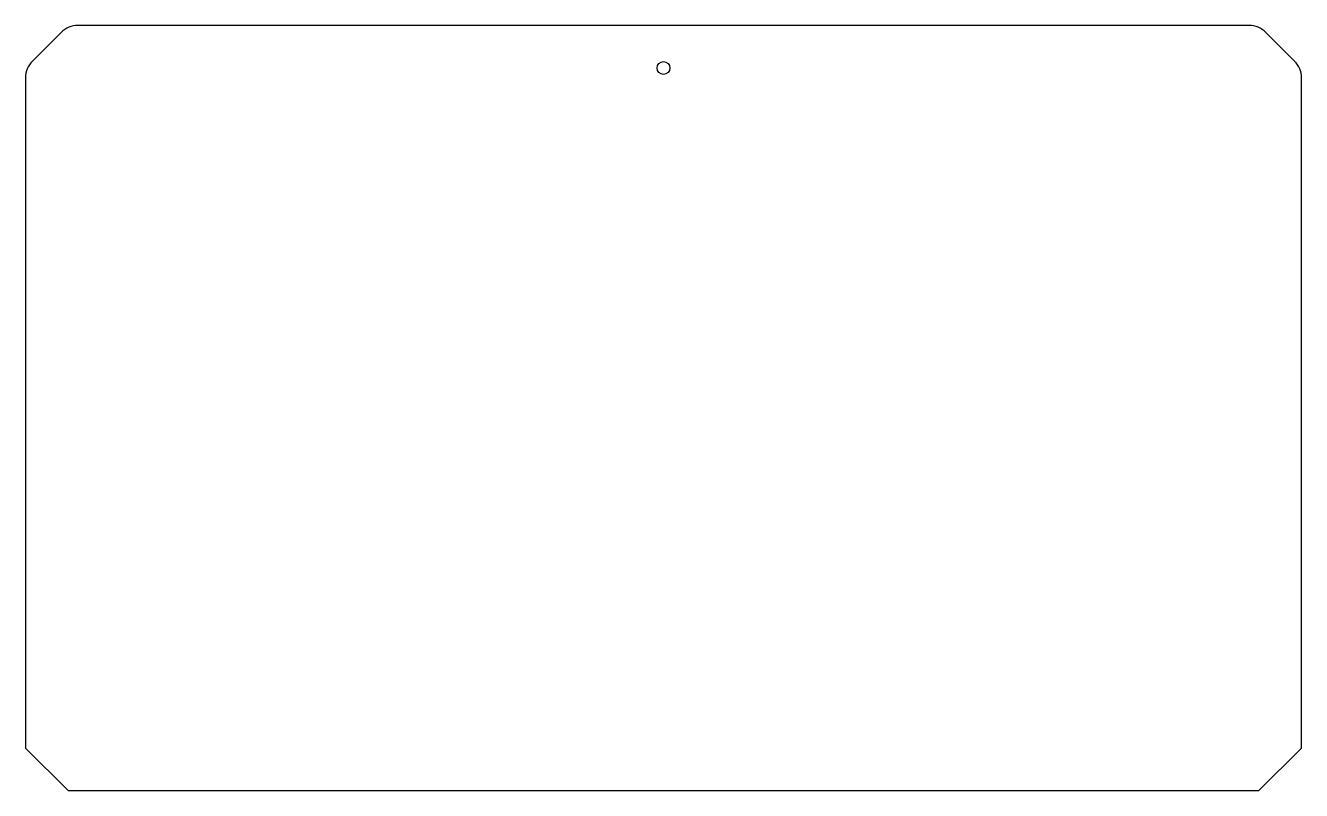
# Model space of a CAD drawing. Header units: millimetres. Extents: x -150 to 150, y -5 to 175.
import ezdxf

# ---------------------------------------------------------------- set-up
doc = ezdxf.new("R2010")
doc.units = ezdxf.units.MM
doc.layers.get('0').update_dxf_attribs({"linetype": 'CONTINUOUS'})

msp = doc.modelspace()

# ---------------------------------------------------------------- linework, layer by layer
msp.add_lwpolyline([(141.61, 173.39, 0.198912), (137.72, 175), (-137.72, 175, 0.198912), (-141.61, 173.39), (-148.39, 166.61, 0.198912), (-150, 162.72), (-150, 157), (-150, 140), (-150, 5), (-140, -5), (140, -5), (150, 5), (150, 140), (150, 157), (150, 162.72, 0.198912), (148.39, 166.61)], format="xyb", close=True)
msp.add_circle((0, 165), 1.5)

doc.saveas('drawing.dxf')
